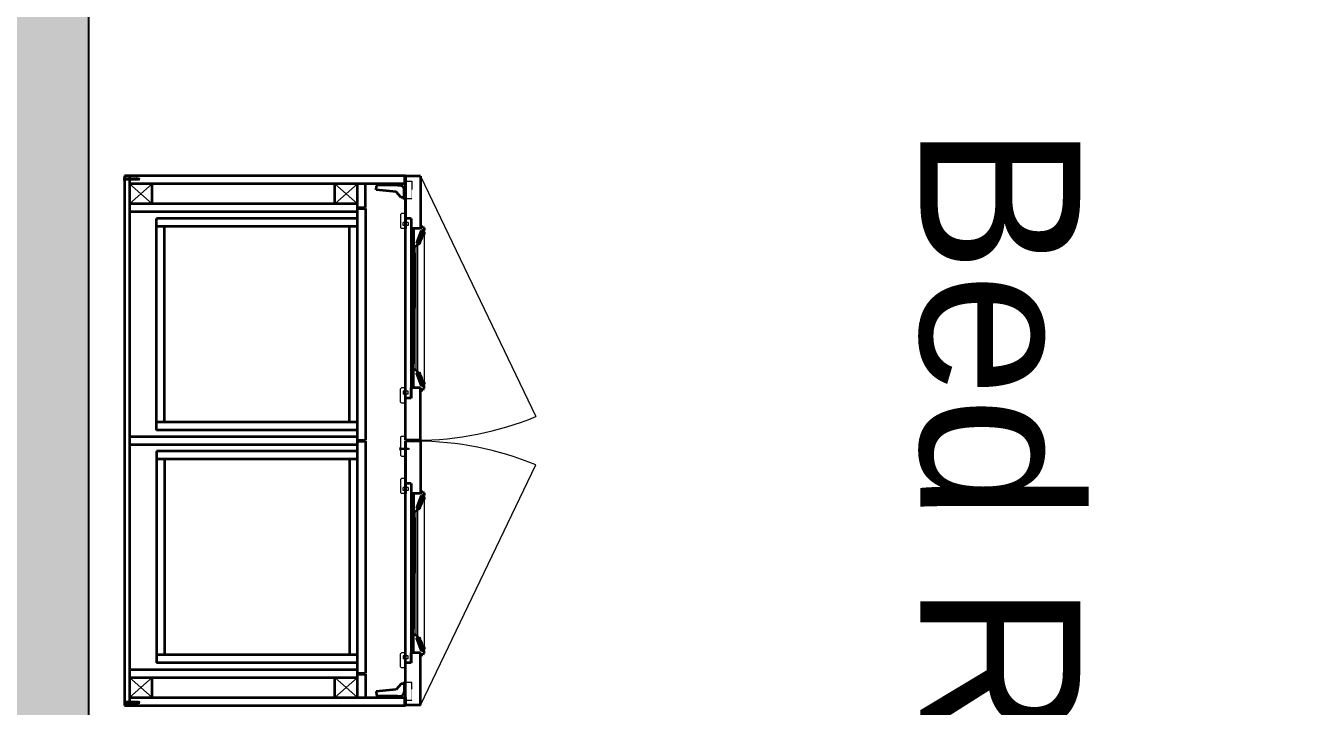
# Model space of a CAD drawing. Header units: millimetres. Extents: x 15734 to 38872, y 8066 to 23066.
# Drawn here: x 20659 to 22203, y 11298 to 12111 of the extents above; entities that cross this region are included whole.
import ezdxf

# ---------------------------------------------------------------- set-up
doc = ezdxf.new("R2010")
doc.units = ezdxf.units.MM
doc.header["$MEASUREMENT"] = 0
doc.linetypes.add('Oculta', pattern=[0.0001, 0, -0.0001])
doc.layers.get('0').update_dxf_attribs({"color": 4})
doc.layers.add('Wall', color=10, linetype='Continuous')
doc.layers.add('Wardrobe', color=4, linetype='Continuous')
doc.styles.get("Standard").update_dxf_attribs({"font": 'arial.ttf'})

msp = doc.modelspace()

# ---------------------------------------------------------------- hatches: boundary and pattern name
at = {"layer": 'Wall'}
h = msp.add_hatch(color=3, dxfattribs=at)
h.dxf.hatch_style = 1
h.paths.add_polyline_path([(24734.07, 18028.46), (24584.07, 18028.46), (24584.07, 17715.96), (22384.07, 17715.96), (22384.07, 18840.96), (22634.07, 18840.96), (22634.07, 18990.96), (22384.07, 18990.96), (22384.07, 19240.96), (22234.07, 19240.96), (22234.07, 17565.96), (24084.07, 17565.96), (24084.07, 16865.96), (24234.07, 16865.96), (24234.07, 17565.96), (24734.07, 17565.96)])
h.paths.add_polyline_path([(24734.07, 19215.96), (24584.07, 19215.96), (24584.07, 18990.96), (23634.07, 18990.96), (23634.07, 18840.96), (24584.07, 18840.96), (24584.07, 18528.46), (24734.07, 18528.46)])
h.paths.add_polyline_path([(24734.07, 19915.96), (24584.07, 19915.96), (24584.07, 19715.96), (24734.07, 19715.96)])
h.paths.add_polyline_path([(24234.07, 16365.96), (24084.07, 16365.96), (24084.07, 14915.96), (24234.07, 14915.96)])
h.paths.add_polyline_path([(24734.07, 22065.96), (23134.07, 22065.96), (23134.07, 21915.96), (24584.07, 21915.96), (24584.07, 20790.96), (23634.07, 20790.96), (23634.07, 20640.96), (24584.07, 20640.96), (24584.07, 20415.96), (24734.07, 20415.96)])
h.paths.add_polyline_path([(22384.07, 21915.96), (22634.07, 21915.96), (22634.07, 22065.96), (22009.07, 22065.96), (22009.07, 21915.96), (22234.07, 21915.96), (22234.07, 20240.96), (22384.07, 20240.96)])
h.paths.add_polyline_path([(20959.07, 22065.96), (19534.07, 22065.96), (19534.07, 21915.96), (20584.07, 21915.96), (20584.07, 18965.96), (20734.07, 18965.96), (20734.07, 21915.96), (20959.07, 21915.96)])
h.paths.add_polyline_path([(17934.07, 22065.96), (16734.07, 22065.96), (16734.07, 17565.96), (17234.07, 17565.96), (17234.07, 16715.96), (17384.07, 16715.96), (17384.07, 17565.96), (20584.07, 17565.96), (20584.07, 15365.96), (20334.07, 15365.96), (20334.07, 15215.96), (20584.07, 15215.96), (20584.07, 14965.96), (20734.07, 14965.96), (20734.07, 17965.96), (20584.07, 17965.96), (20584.07, 17715.96), (16884.07, 17715.96), (16884.07, 21915.96), (17934.07, 21915.96)])
h.paths.add_polyline_path([(19334.07, 15365.96), (17384.07, 15365.96), (17384.07, 16215.96), (17234.07, 16215.96), (17234.07, 13715.96), (16734.07, 13715.96), (16734.07, 10065.96), (17484.07, 10065.96), (17484.07, 10215.96), (16884.07, 10215.96), (16884.07, 13565.96), (17384.07, 13565.96), (17384.07, 13715.96), (17384.07, 15215.96), (19334.07, 15215.96)])
h.paths.add_polyline_path([(20734.07, 13565.96), (20984.07, 13565.96), (20984.07, 13715.96), (20734.07, 13715.96), (20734.07, 13965.96), (20584.07, 13965.96), (20584.07, 10215.96), (19984.07, 10215.96), (19984.07, 10065.96), (20584.07, 10065.96), (20584.07, 9065.96), (21734.07, 9065.96), (21734.07, 9215.96), (20734.07, 9215.96)])
h.paths.add_polyline_path([(24734.07, 13715.96), (24234.07, 13715.96), (24234.07, 14415.96), (24084.07, 14415.96), (24084.07, 13715.96), (21984.07, 13715.96), (21984.07, 13565.96), (24584.07, 13565.96), (24584.07, 9215.96), (23584.07, 9215.96), (23584.07, 9065.96), (24734.07, 9065.96)])

# ---------------------------------------------------------------- linework, layer by layer
msp.add_line((20734.07, 13565.96), (20734.07, 9215.96), dxfattribs=at)
at = {"layer": 'Wardrobe', "color": 4, "linetype": 'ByBlock', "lineweight": 35}
for p, q in [((21112.84, 11931.5), (20776.84, 11931.5)), ((21112.84, 11931.5), (20776.84, 11931.5)), ((20776.84, 11931.5), (20776.84, 11298.3)), ((20776.84, 11931.5), (20776.84, 11298.3)), ((20777.99, 11928.05), (20776.84, 11929.2)), ((20776.84, 11927.85), (20776.84, 11929.2)), ((20777.16, 11927.85), (20776.84, 11927.85)), ((20776.84, 11927.35), (20777.16, 11927.35)), ((20776.84, 11925.99), (20776.84, 11927.35)), ((20777.99, 11927.14), (20776.84, 11925.99)), ((20777.16, 11927.35), (20777.16, 11927.85)), ((20777.99, 11928.05), (20793.43, 11928.05)), ((20793.43, 11927.14), (20777.99, 11927.14)), ((20781.2, 11928.24), (20781.17, 11928.05)), ((20781.64, 11926.95), (20781.2, 11928.24)), ((20781.67, 11927.14), (20781.64, 11926.95)), ((20781.89, 11928.24), (20781.86, 11928.05)), ((20782.33, 11926.95), (20781.89, 11928.24)), ((20782.36, 11927.14), (20782.33, 11926.95)), ((20782.57, 11928.24), (20782.54, 11928.05)), ((20783.01, 11926.95), (20782.57, 11928.24)), ((20782.84, 11931.5), (20782.84, 11298.3)), ((21112.84, 11921.9), (20782.84, 11921.9)), ((20783.04, 11927.14), (20783.01, 11926.95)), ((20783.26, 11928.24), (20783.23, 11928.05)), ((20783.7, 11926.95), (20783.26, 11928.24)), ((20783.73, 11927.14), (20783.7, 11926.95)), ((20783.94, 11928.24), (20783.92, 11928.05)), ((20784.39, 11926.95), (20783.94, 11928.24)), ((20784.41, 11927.14), (20784.39, 11926.95)), ((20784.63, 11928.24), (20784.6, 11928.05)), ((20785.07, 11926.95), (20784.63, 11928.24)), ((20785.1, 11927.14), (20785.07, 11926.95)), ((20785.31, 11928.24), (20785.29, 11928.05)), ((20785.76, 11926.95), (20785.31, 11928.24)), ((20785.78, 11927.14), (20785.76, 11926.95)), ((20786, 11928.24), (20785.97, 11928.05)), ((20786.44, 11926.95), (20786, 11928.24)), ((20786.47, 11927.14), (20786.44, 11926.95)), ((20786.69, 11928.24), (20786.66, 11928.05)), ((20787.13, 11926.95), (20786.69, 11928.24)), ((20787.16, 11927.14), (20787.13, 11926.95)), ((20787.37, 11928.24), (20787.34, 11928.05)), ((20787.81, 11926.95), (20787.37, 11928.24)), ((20787.84, 11927.14), (20787.81, 11926.95)), ((20788.06, 11928.24), (20788.03, 11928.05)), ((20788.5, 11926.95), (20788.06, 11928.24)), ((20788.53, 11927.14), (20788.5, 11926.95)), ((20788.74, 11928.24), (20788.72, 11928.05)), ((20789.19, 11926.95), (20788.74, 11928.24)), ((20789.21, 11927.14), (20789.19, 11926.95)), ((20789.43, 11928.24), (20789.4, 11928.05)), ((20789.87, 11926.95), (20789.43, 11928.24)), ((20789.9, 11927.14), (20789.87, 11926.95)), ((20790.11, 11928.24), (20790.09, 11928.05)), ((20790.56, 11926.95), (20790.11, 11928.24)), ((20790.58, 11927.14), (20790.56, 11926.95)), ((20790.8, 11928.24), (20790.77, 11928.05)), ((20791.24, 11926.95), (20790.8, 11928.24)), ((20791.27, 11927.14), (20791.24, 11926.95)), ((20791.49, 11928.24), (20791.46, 11928.05)), ((20791.93, 11926.95), (20791.49, 11928.24)), ((20791.96, 11927.14), (20791.93, 11926.95)), ((20792.17, 11928.24), (20792.14, 11928.05)), ((20792.61, 11926.95), (20792.17, 11928.24)), ((20792.64, 11927.14), (20792.61, 11926.95)), ((20792.86, 11928.24), (20792.83, 11928.05)), ((20793.3, 11926.95), (20792.86, 11928.24)), ((20793.33, 11927.14), (20793.3, 11926.95)), ((20793.43, 11928.05), (20794.84, 11927.6)), ((20794.84, 11927.6), (20793.43, 11927.14)), ((20793.54, 11928.24), (20793.51, 11928.02)), ((20793.93, 11927.11), (20793.54, 11928.24)), ((20793.93, 11927.11), (20793.96, 11927.31)), ((20809.84, 11897.9), (20809.84, 11921.9)), ((21028.24, 11897.9), (21028.24, 11921.9)), ((21055.24, 11307.9), (21055.24, 11921.9)), ((21064.84, 11893.7), (21064.84, 11921.9)), ((21079.11, 11920.1), (21079.11, 11921.9)), ((21079.11, 11921.9), (21103.24, 11921.9)), ((21085.24, 11921.9), (21085.24, 11920.1)), ((21096.04, 11921.9), (21096.04, 11920.1)), ((21103.24, 11921.9), (21103.24, 11920.1)), ((21112.84, 11931.5), (21112.84, 11921.9)), ((21112.84, 11930.9), (21112.84, 11868.5)), ((21130.84, 11930.9), (21112.84, 11930.9)), ((21112.84, 11615.5), (21112.84, 11930.9)), ((21130.84, 11930.9), (21130.84, 11868.5)), ((21077.58, 11914.68), (21077.92, 11919.03)), ((21101.44, 11912.24), (21077.58, 11914.68)), ((21103.24, 11920.1), (21079.11, 11920.1)), ((21107.44, 11905.4), (21101.44, 11912.24)), ((21103.24, 11920.1), (21106.24, 11920.1)), ((21111.04, 11915.3), (21112.84, 11915.3)), ((21111.04, 11903), (21111.04, 11915.3)), ((21112.84, 11915.3), (21112.84, 11903)), ((21055.24, 11897.9), (20782.84, 11897.9)), ((21055.24, 11893.7), (21064.84, 11893.7)), ((21055.24, 11893.7), (21064.84, 11893.7)), ((21055.24, 11892.5), (21064.84, 11892.5)), ((21055.24, 11892.5), (21064.84, 11892.5)), ((21064.84, 11892.5), (21064.84, 11615.5)), ((21111.04, 11905.4), (21107.44, 11905.4)), ((21112.84, 11903), (21111.04, 11903)), ((21055.24, 11888.3), (20782.84, 11888.3)), ((21055.24, 11880.5), (20815.24, 11880.5)), ((20815.24, 11627.5), (20815.24, 11880.5)), ((21119.42, 11880.53), (21112.82, 11880.53)), ((21112.84, 11884.48), (21112.84, 11875.73)), ((21119.44, 11880.5), (21112.84, 11880.5)), ((21119.44, 11880.5), (21119.44, 11665.9)), ((21055.24, 11870.9), (20815.24, 11870.9)), ((20824.84, 11637.1), (20824.84, 11870.9)), ((21045.64, 11637.1), (21045.64, 11870.9)), ((21112.84, 11872.13), (21112.84, 11868.53)), ((21130.84, 11868.5), (21119.44, 11868.5)), ((21122.44, 11868.5), (21122.44, 11846.9)), ((21131.94, 11866.1), (21126.24, 11850.26)), ((21130.84, 11869.7), (21132.04, 11869.7)), ((21135.04, 11866.1), (21131.94, 11866.1)), ((21132.04, 11869.7), (21132.04, 11870.9)), ((21132.04, 11870.9), (21133.24, 11870.9)), ((21135.04, 11869.1), (21135.04, 11866.1)), ((21122.42, 11849.93), (21119.42, 11849.93)), ((21122.44, 11849.93), (21119.44, 11849.93)), ((21122.44, 11849.93), (21119.44, 11849.93)), ((21120.35, 11849.33), (21120.35, 11773.21)), ((21120.95, 11849.33), (21120.95, 11773.21)), ((21121.55, 11849.33), (21121.55, 11773.21)), ((21122.15, 11849.16), (21122.15, 11773.21)), ((21125.44, 11846.9), (21122.44, 11846.9)), ((21126.24, 11850.26), (21127.24, 11849.9)), ((21127.24, 11849.9), (21127.24, 11848.7)), ((21122.75, 11839.56), (21122.75, 11773.21)), ((21120.35, 11697.1), (21120.35, 11773.21)), ((21120.95, 11697.1), (21120.95, 11773.21)), ((21121.55, 11697.1), (21121.55, 11773.21)), ((21122.15, 11697.26), (21122.15, 11773.21)), ((21122.75, 11706.86), (21122.75, 11773.21)), ((21122.44, 11696.5), (21119.44, 11696.5)), ((21122.44, 11696.5), (21119.44, 11696.5)), ((21125.44, 11699.5), (21122.44, 11699.5)), ((21122.44, 11677.9), (21122.44, 11699.5)), ((21126.24, 11696.14), (21127.24, 11696.5)), ((21131.94, 11680.3), (21126.24, 11696.14)), ((21127.24, 11696.5), (21127.24, 11697.7)), ((21112.84, 11674.3), (21112.84, 11677.9)), ((21130.84, 11677.9), (21119.44, 11677.9)), ((21119.44, 11665.9), (21119.44, 11677.9)), ((21130.84, 11615.5), (21130.84, 11677.9)), ((21130.84, 11676.7), (21132.04, 11676.7)), ((21135.04, 11680.3), (21131.94, 11680.3)), ((21132.04, 11676.7), (21132.04, 11675.5)), ((21132.04, 11675.5), (21133.24, 11675.5)), ((21135.04, 11677.3), (21135.04, 11680.3)), ((21112.84, 11661.95), (21112.84, 11670.7)), ((21119.44, 11665.9), (21112.84, 11665.9)), ((21119.44, 11665.9), (21112.84, 11665.9)), ((21055.24, 11637.1), (20815.24, 11637.1)), ((21055.24, 11619.7), (20782.84, 11619.7)), ((21055.24, 11619.7), (20782.84, 11619.7)), ((21055.24, 11627.5), (20815.24, 11627.5)), ((21055.24, 11615.5), (21064.84, 11615.5)), ((21055.24, 11614.3), (21064.84, 11614.3)), ((21055.24, 11614.3), (21064.84, 11614.3)), ((21064.84, 11614.3), (21064.84, 11337.3)), ((21130.84, 11615.5), (21112.84, 11615.5)), ((21112.84, 11614.3), (21112.84, 11551.9)), ((21130.84, 11614.3), (21112.84, 11614.3)), ((21112.84, 11298.9), (21112.84, 11614.3)), ((21130.84, 11614.3), (21130.84, 11551.9)), ((21055.24, 11610.1), (20782.84, 11610.1)), ((21055.24, 11610.1), (20782.84, 11610.1)), ((20815.24, 11602.3), (20815.24, 11349.3)), ((21055.24, 11602.3), (20815.24, 11602.3)), ((21055.24, 11592.7), (20815.24, 11592.7)), ((20824.84, 11592.7), (20824.84, 11358.9)), ((21045.64, 11592.7), (21045.64, 11358.9)), ((21112.84, 11567.88), (21112.84, 11559.13)), ((21119.42, 11563.93), (21112.82, 11563.93)), ((21119.44, 11563.9), (21112.84, 11563.9)), ((21112.84, 11555.53), (21112.84, 11551.93)), ((21119.44, 11563.9), (21119.44, 11349.3)), ((21130.84, 11551.9), (21119.44, 11551.9)), ((21122.44, 11551.9), (21122.44, 11530.3)), ((21130.84, 11553.1), (21132.04, 11553.1)), ((21132.04, 11553.1), (21132.04, 11554.3)), ((21132.04, 11554.3), (21133.24, 11554.3)), ((21135.04, 11552.5), (21135.04, 11549.5)), ((21131.94, 11549.5), (21126.24, 11533.66)), ((21135.04, 11549.5), (21131.94, 11549.5)), ((21122.42, 11533.33), (21119.42, 11533.33)), ((21122.44, 11533.33), (21119.44, 11533.33)), ((21122.44, 11533.33), (21119.44, 11533.33)), ((21120.35, 11532.73), (21120.35, 11456.61)), ((21120.95, 11532.73), (21120.95, 11456.61)), ((21121.55, 11532.73), (21121.55, 11456.61)), ((21122.15, 11532.57), (21122.15, 11456.61)), ((21125.44, 11530.3), (21122.44, 11530.3)), ((21122.75, 11522.97), (21122.75, 11456.61)), ((21126.24, 11533.66), (21127.24, 11533.3)), ((21127.24, 11533.3), (21127.24, 11532.1)), ((21120.35, 11380.5), (21120.35, 11456.61)), ((21120.95, 11380.5), (21120.95, 11456.61)), ((21121.55, 11380.5), (21121.55, 11456.61)), ((21122.15, 11380.66), (21122.15, 11456.61)), ((21122.75, 11390.26), (21122.75, 11456.61)), ((21125.44, 11382.9), (21122.44, 11382.9)), ((21122.44, 11361.3), (21122.44, 11382.9)), ((21127.24, 11379.9), (21127.24, 11381.1)), ((21122.44, 11379.9), (21119.44, 11379.9)), ((21122.44, 11379.9), (21119.44, 11379.9)), ((21126.24, 11379.54), (21127.24, 11379.9)), ((21131.94, 11363.7), (21126.24, 11379.54)), ((21055.24, 11358.9), (20815.24, 11358.9)), ((21112.84, 11357.7), (21112.84, 11361.3)), ((21112.84, 11345.35), (21112.84, 11354.1)), ((21130.84, 11361.3), (21119.44, 11361.3)), ((21119.44, 11349.3), (21119.44, 11361.3)), ((21130.84, 11298.9), (21130.84, 11361.3)), ((21130.84, 11360.1), (21132.04, 11360.1)), ((21135.04, 11363.7), (21131.94, 11363.7)), ((21132.04, 11360.1), (21132.04, 11358.9)), ((21132.04, 11358.9), (21133.24, 11358.9)), ((21135.04, 11360.7), (21135.04, 11363.7)), ((20782.84, 11341.5), (21055.24, 11341.5)), ((21055.24, 11349.3), (20815.24, 11349.3)), ((21055.24, 11337.3), (21064.84, 11337.3)), ((21055.24, 11336.1), (21064.84, 11336.1)), ((21064.84, 11336.1), (21064.84, 11307.9)), ((21119.44, 11349.3), (21112.84, 11349.3)), ((21119.44, 11349.3), (21112.84, 11349.3)), ((20782.84, 11331.9), (21055.24, 11331.9)), ((20809.84, 11307.9), (20809.84, 11331.9)), ((21028.24, 11307.9), (21028.24, 11331.9)), ((21107.44, 11324.4), (21101.44, 11317.55)), ((21111.04, 11324.4), (21107.44, 11324.4)), ((21112.84, 11326.8), (21111.04, 11326.8)), ((21111.04, 11326.8), (21111.04, 11314.5)), ((21112.84, 11314.5), (21112.84, 11326.8)), ((20776.84, 11303.8), (20776.84, 11302.45)), ((20777.99, 11302.65), (20776.84, 11303.8)), ((20782.84, 11307.9), (21112.84, 11307.9)), ((21101.44, 11317.55), (21077.58, 11315.11)), ((21077.58, 11315.11), (21077.92, 11310.76)), ((21079.11, 11309.7), (21079.11, 11307.9)), ((21103.24, 11309.7), (21079.11, 11309.7)), ((21079.11, 11307.9), (21103.24, 11307.9)), ((21085.24, 11307.9), (21085.24, 11309.7)), ((21096.04, 11307.9), (21096.04, 11309.7)), ((21103.24, 11307.9), (21103.24, 11309.7)), ((21103.24, 11309.7), (21106.24, 11309.7)), ((21111.04, 11314.5), (21112.84, 11314.5)), ((21112.84, 11307.9), (21112.84, 11298.3)), ((20776.84, 11302.45), (20777.16, 11302.45)), ((20777.16, 11301.95), (20776.84, 11301.95)), ((20776.84, 11301.95), (20776.84, 11300.6)), ((20777.99, 11301.74), (20776.84, 11300.6)), ((20776.84, 11298.3), (21112.84, 11298.3)), ((20776.84, 11298.3), (21112.84, 11298.3)), ((20777.16, 11302.45), (20777.16, 11301.95)), ((20793.43, 11302.65), (20777.99, 11302.65)), ((20777.99, 11301.74), (20793.43, 11301.74)), ((20781.2, 11301.56), (20781.17, 11301.74)), ((20781.64, 11302.85), (20781.2, 11301.56)), ((20781.67, 11302.65), (20781.64, 11302.85)), ((20781.89, 11301.56), (20781.86, 11301.74)), ((20782.33, 11302.85), (20781.89, 11301.56)), ((20782.36, 11302.65), (20782.33, 11302.85)), ((20782.57, 11301.56), (20782.54, 11301.74)), ((20783.01, 11302.85), (20782.57, 11301.56)), ((20783.04, 11302.65), (20783.01, 11302.85)), ((20783.26, 11301.56), (20783.23, 11301.74)), ((20783.7, 11302.85), (20783.26, 11301.56)), ((20783.73, 11302.65), (20783.7, 11302.85)), ((20783.94, 11301.56), (20783.92, 11301.74)), ((20784.39, 11302.85), (20783.94, 11301.56)), ((20784.41, 11302.65), (20784.39, 11302.85)), ((20784.63, 11301.56), (20784.6, 11301.74)), ((20785.07, 11302.85), (20784.63, 11301.56)), ((20785.1, 11302.65), (20785.07, 11302.85)), ((20785.31, 11301.56), (20785.29, 11301.74)), ((20785.76, 11302.85), (20785.31, 11301.56)), ((20785.78, 11302.65), (20785.76, 11302.85)), ((20786, 11301.56), (20785.97, 11301.74)), ((20786.44, 11302.85), (20786, 11301.56)), ((20786.47, 11302.65), (20786.44, 11302.85)), ((20786.69, 11301.56), (20786.66, 11301.74)), ((20787.13, 11302.85), (20786.69, 11301.56)), ((20787.16, 11302.65), (20787.13, 11302.85)), ((20787.37, 11301.56), (20787.34, 11301.74)), ((20787.81, 11302.85), (20787.37, 11301.56)), ((20787.84, 11302.65), (20787.81, 11302.85)), ((20788.06, 11301.56), (20788.03, 11301.74)), ((20788.5, 11302.85), (20788.06, 11301.56)), ((20788.53, 11302.65), (20788.5, 11302.85)), ((20788.74, 11301.56), (20788.72, 11301.74)), ((20789.19, 11302.85), (20788.74, 11301.56)), ((20789.21, 11302.65), (20789.19, 11302.85)), ((20789.43, 11301.56), (20789.4, 11301.74)), ((20789.87, 11302.85), (20789.43, 11301.56)), ((20789.9, 11302.65), (20789.87, 11302.85)), ((20790.11, 11301.56), (20790.09, 11301.74)), ((20790.56, 11302.85), (20790.11, 11301.56)), ((20790.58, 11302.65), (20790.56, 11302.85)), ((20790.8, 11301.56), (20790.77, 11301.74)), ((20791.24, 11302.85), (20790.8, 11301.56)), ((20791.27, 11302.65), (20791.24, 11302.85)), ((20791.49, 11301.56), (20791.46, 11301.74)), ((20791.93, 11302.85), (20791.49, 11301.56)), ((20791.96, 11302.65), (20791.93, 11302.85)), ((20792.17, 11301.56), (20792.14, 11301.74)), ((20792.61, 11302.85), (20792.17, 11301.56)), ((20792.64, 11302.65), (20792.61, 11302.85)), ((20792.86, 11301.56), (20792.83, 11301.74)), ((20793.3, 11302.85), (20792.86, 11301.56)), ((20793.33, 11302.65), (20793.3, 11302.85)), ((20794.84, 11302.2), (20793.43, 11302.65)), ((20793.43, 11301.74), (20794.84, 11302.2)), ((20793.54, 11301.56), (20793.51, 11301.77)), ((20793.93, 11302.68), (20793.54, 11301.56)), ((20793.93, 11302.68), (20793.96, 11302.48)), ((21130.84, 11298.9), (21112.84, 11298.9))]:
    msp.add_line(p, q, dxfattribs=at)
at = {"layer": 'Wardrobe', "color": 4, "linetype": 'ByBlock', "lineweight": 18}
for p, q in [((20777.14, 11931.5), (20777.14, 11298.3)), ((20782.54, 11931.5), (20782.54, 11298.3)), ((20782.84, 11931.2), (21111.04, 11931.2)), ((20782.84, 11922.2), (21111.04, 11922.2)), ((20809.84, 11921.9), (20782.84, 11897.9)), ((20809.84, 11897.9), (20782.84, 11921.9)), ((21028.24, 11921.9), (21055.24, 11897.9)), ((21028.24, 11897.9), (21055.24, 11921.9)), ((21111.04, 11921.9), (21111.04, 11931.5)), ((21130.84, 11930.9), (21268.4, 11643.81)), ((20782.84, 11897.6), (21054.94, 11897.6)), ((21054.94, 11888.3), (21054.94, 11897.9)), ((20782.84, 11888.6), (21054.94, 11888.6)), ((21055.24, 11880.2), (20815.24, 11880.2)), ((21055.24, 11871.2), (20815.24, 11871.2)), ((20815.54, 11637.1), (20815.54, 11870.9)), ((20824.54, 11637.1), (20824.54, 11870.9)), ((21045.94, 11637.1), (21045.94, 11870.9)), ((21054.94, 11637.1), (21054.94, 11870.9)), ((21122.42, 11868.53), (21119.42, 11849.93)), ((21122.42, 11849.93), (21119.42, 11868.53)), ((21133.95, 11865.49), (21132.26, 11866.1)), ((21122.14, 11849.33), (21120.04, 11849.33)), ((21120.04, 11849.33), (21120.04, 11773.21)), ((21123.04, 11834.93), (21122.14, 11849.33)), ((21126.57, 11850.29), (21129.39, 11849.27)), ((21129.39, 11849.27), (21130.41, 11852.1)), ((21130.41, 11852.1), (21130.06, 11852.22)), ((21123.04, 11834.93), (21123.04, 11773.21)), ((21054.94, 11805.9), (21054.94, 11815.5)), ((21120.04, 11697.1), (21120.04, 11773.21)), ((21123.04, 11711.5), (21123.04, 11773.21)), ((21123.04, 11711.5), (21122.14, 11697.1)), ((21122.44, 11677.9), (21119.44, 11696.5)), ((21122.44, 11696.5), (21119.44, 11677.9)), ((21122.14, 11697.1), (21120.04, 11697.1)), ((21126.57, 11696.1), (21129.39, 11697.12)), ((21129.39, 11697.12), (21130.41, 11694.3)), ((21130.41, 11694.3), (21130.06, 11694.17)), ((21133.95, 11680.91), (21132.26, 11680.3)), ((21055.24, 11636.8), (20815.24, 11636.8)), ((21055.24, 11627.8), (20815.24, 11627.8)), ((20782.84, 11619.4), (21054.94, 11619.4)), ((21054.94, 11619.7), (21054.94, 11610.1)), ((21108.04, 11620.3), (21106.84, 11619.1)), ((21106.84, 11619.1), (21106.84, 11597.5)), ((21108.04, 11620.3), (21112.84, 11620.3)), ((20782.84, 11610.4), (21054.94, 11610.4)), ((21055.24, 11602), (20815.24, 11602)), ((21105.49, 11605.45), (21105.98, 11605.45)), ((21105.98, 11604.9), (21105.49, 11604.9)), ((21105.98, 11605.45), (21105.98, 11604.9)), ((21106.84, 11605.63), (21106.84, 11606.55)), ((21116.28, 11605.63), (21106.84, 11605.63)), ((21106.84, 11604.72), (21116.28, 11604.72)), ((21106.84, 11603.79), (21106.84, 11604.72)), ((21108.04, 11596.3), (21106.84, 11597.5)), ((21107.31, 11604.53), (21107.28, 11604.72)), ((21107.75, 11605.82), (21107.31, 11604.53)), ((21107.78, 11605.63), (21107.75, 11605.82)), ((21107.99, 11604.53), (21107.97, 11604.72)), ((21108.44, 11605.82), (21107.99, 11604.53)), ((21108.46, 11605.63), (21108.44, 11605.82)), ((21108.68, 11604.53), (21108.65, 11604.72)), ((21109.12, 11605.82), (21108.68, 11604.53)), ((21109.15, 11605.63), (21109.12, 11605.82)), ((21109.37, 11604.53), (21109.34, 11604.72)), ((21109.81, 11605.82), (21109.37, 11604.53)), ((21109.84, 11605.63), (21109.81, 11605.82)), ((21110.05, 11604.53), (21110.03, 11604.72)), ((21110.5, 11605.82), (21110.05, 11604.53)), ((21110.52, 11605.63), (21110.5, 11605.82)), ((21110.74, 11604.53), (21110.71, 11604.72)), ((21111.18, 11605.82), (21110.74, 11604.53)), ((21111.21, 11605.63), (21111.18, 11605.82)), ((21111.42, 11604.53), (21111.4, 11604.72)), ((21111.87, 11605.82), (21111.42, 11604.53)), ((21111.89, 11605.63), (21111.87, 11605.82)), ((21112.11, 11604.53), (21112.08, 11604.72)), ((21112.55, 11605.82), (21112.11, 11604.53)), ((21112.58, 11605.63), (21112.55, 11605.82)), ((21112.79, 11604.53), (21112.77, 11604.72)), ((21113.24, 11605.82), (21112.79, 11604.53)), ((21113.26, 11605.63), (21113.24, 11605.82)), ((21113.48, 11604.53), (21113.45, 11604.72)), ((21113.92, 11605.82), (21113.48, 11604.53)), ((21113.95, 11605.63), (21113.92, 11605.82)), ((21114.17, 11604.53), (21114.14, 11604.72)), ((21114.61, 11605.82), (21114.17, 11604.53)), ((21114.64, 11605.63), (21114.61, 11605.82)), ((21114.85, 11604.53), (21114.83, 11604.72)), ((21115.3, 11605.82), (21114.85, 11604.53)), ((21115.32, 11605.63), (21115.3, 11605.82)), ((21115.54, 11604.53), (21115.51, 11604.72)), ((21115.98, 11605.82), (21115.54, 11604.53)), ((21116.01, 11605.63), (21115.98, 11605.82)), ((21116.22, 11604.53), (21116.2, 11604.72)), ((21116.63, 11605.7), (21116.22, 11604.53)), ((21117.69, 11605.17), (21116.28, 11605.63)), ((21116.28, 11604.72), (21117.69, 11605.17)), ((21116.65, 11605.51), (21116.63, 11605.7)), ((21055.24, 11593), (20815.24, 11593)), ((20815.54, 11592.7), (20815.54, 11358.9)), ((20824.54, 11592.7), (20824.54, 11358.9)), ((21045.94, 11592.7), (21045.94, 11358.9)), ((21054.94, 11592.7), (21054.94, 11358.9)), ((21108.04, 11596.3), (21112.84, 11596.3)), ((21130.84, 11298.9), (21268.4, 11585.98)), ((21122.42, 11551.93), (21119.42, 11533.33)), ((21122.42, 11533.33), (21119.42, 11551.93)), ((21129.39, 11532.67), (21130.41, 11535.5)), ((21130.41, 11535.5), (21130.06, 11535.62)), ((21133.95, 11548.89), (21132.26, 11549.5)), ((21122.14, 11532.73), (21120.04, 11532.73)), ((21120.04, 11532.73), (21120.04, 11456.61)), ((21123.04, 11518.33), (21122.14, 11532.73)), ((21126.57, 11533.69), (21129.39, 11532.67)), ((21123.04, 11518.33), (21123.04, 11456.61)), ((21120.04, 11380.5), (21120.04, 11456.61)), ((21123.04, 11394.9), (21123.04, 11456.61)), ((21123.04, 11394.9), (21122.14, 11380.5)), ((21122.44, 11361.3), (21119.44, 11379.9)), ((21122.44, 11379.9), (21119.44, 11361.3)), ((21122.14, 11380.5), (21120.04, 11380.5)), ((21126.57, 11379.5), (21129.39, 11380.52)), ((21129.39, 11380.52), (21130.41, 11377.7)), ((21130.41, 11377.7), (21130.06, 11377.57)), ((21055.24, 11358.6), (20815.24, 11358.6)), ((21133.95, 11364.31), (21132.26, 11363.7)), ((20782.84, 11341.2), (21054.94, 11341.2)), ((21055.24, 11349.6), (20815.24, 11349.6)), ((21054.94, 11331.9), (21054.94, 11341.5)), ((20782.84, 11332.2), (21054.94, 11332.2)), ((20809.84, 11331.9), (20782.84, 11307.9)), ((20809.84, 11307.9), (20782.84, 11331.9)), ((21028.24, 11331.9), (21055.24, 11307.9)), ((21028.24, 11307.9), (21055.24, 11331.9)), ((20782.84, 11307.6), (21111.04, 11307.6)), ((21111.04, 11298.3), (21111.04, 11307.9)), ((20782.84, 11298.6), (21111.04, 11298.6))]:
    msp.add_line(p, q, dxfattribs=at)
at = {"layer": 'Wardrobe', "color": 4, "linetype": 'Oculta', "lineweight": 18}
for p, q in [((21112.84, 11924.9), (21120.34, 11924.9)), ((21112.84, 11915.3), (21112.84, 11924.9)), ((21120.34, 11924.9), (21120.34, 11903.9)), ((21120.34, 11903.9), (21112.84, 11903.9)), ((21120.34, 11325.9), (21112.84, 11325.9)), ((21120.34, 11304.9), (21120.34, 11325.9)), ((21112.84, 11314.5), (21112.84, 11304.9)), ((21112.84, 11304.9), (21120.34, 11304.9))]:
    msp.add_line(p, q, dxfattribs=at)
at = {"layer": 'Wardrobe', "color": 4, "linetype": 'Continuous', "lineweight": 0}
for p, q in [((21108.04, 11886.53), (21106.84, 11885.33)), ((21106.84, 11885.33), (21106.84, 11869.73)), ((21112.84, 11886.53), (21108.04, 11886.53)), ((21115.84, 11875.73), (21109.84, 11875.73)), ((21109.84, 11872.13), (21109.84, 11875.73)), ((21115.84, 11875.73), (21115.84, 11872.13)), ((21108.04, 11868.53), (21106.84, 11869.73)), ((21112.84, 11868.53), (21108.04, 11868.53)), ((21115.84, 11872.13), (21109.84, 11872.13)), ((21135.04, 11864.37), (21135.04, 11680.3)), ((21125.44, 11699.5), (21125.44, 11847.18)), ((21127.24, 11850.08), (21127.24, 11697.7)), ((21108.04, 11677.9), (21106.84, 11676.7)), ((21106.84, 11661.1), (21106.84, 11676.7)), ((21112.84, 11677.9), (21108.04, 11677.9)), ((21115.84, 11674.3), (21109.84, 11674.3)), ((21109.84, 11674.3), (21109.84, 11670.7)), ((21115.84, 11670.7), (21115.84, 11674.3)), ((21108.04, 11659.9), (21106.84, 11661.1)), ((21112.84, 11659.9), (21108.04, 11659.9)), ((21115.84, 11670.7), (21109.84, 11670.7)), ((21108.04, 11569.93), (21106.84, 11568.73)), ((21106.84, 11568.73), (21106.84, 11553.13)), ((21112.84, 11569.93), (21108.04, 11569.93)), ((21108.04, 11551.93), (21106.84, 11553.13)), ((21112.84, 11551.93), (21108.04, 11551.93)), ((21115.84, 11559.13), (21109.84, 11559.13)), ((21109.84, 11555.53), (21109.84, 11559.13)), ((21115.84, 11555.53), (21109.84, 11555.53)), ((21115.84, 11559.13), (21115.84, 11555.53)), ((21135.04, 11547.77), (21135.04, 11363.7)), ((21125.44, 11382.9), (21125.44, 11530.58)), ((21127.24, 11533.48), (21127.24, 11381.1)), ((21108.04, 11361.3), (21106.84, 11360.1)), ((21106.84, 11344.5), (21106.84, 11360.1)), ((21112.84, 11361.3), (21108.04, 11361.3)), ((21115.84, 11357.7), (21109.84, 11357.7)), ((21109.84, 11357.7), (21109.84, 11354.1)), ((21115.84, 11354.1), (21109.84, 11354.1)), ((21115.84, 11354.1), (21115.84, 11357.7)), ((21108.04, 11343.3), (21106.84, 11344.5)), ((21112.84, 11343.3), (21108.04, 11343.3))]:
    msp.add_line(p, q, dxfattribs=at)
at = {"layer": 'Wardrobe', "color": 4, "linetype": 'ByBlock', "lineweight": 50}
for p, q in [((21132.06, 11865.53), (21126.77, 11850.85)), ((21133.75, 11864.92), (21132.06, 11865.53)), ((21126.77, 11850.85), (21129.03, 11850.04)), ((21126.77, 11850.85), (21127.9, 11850.45)), ((21129.03, 11850.04), (21129.64, 11851.74)), ((21129.64, 11851.74), (21129.08, 11851.94)), ((21126.77, 11695.54), (21129.03, 11696.35)), ((21126.77, 11695.54), (21127.9, 11695.95)), ((21132.06, 11680.86), (21126.77, 11695.54)), ((21129.03, 11696.35), (21129.64, 11694.66)), ((21129.64, 11694.66), (21129.08, 11694.46)), ((21133.75, 11681.47), (21132.06, 11680.86)), ((21132.06, 11548.93), (21126.77, 11534.26)), ((21129.03, 11533.44), (21129.64, 11535.14)), ((21129.64, 11535.14), (21129.08, 11535.34)), ((21133.75, 11548.32), (21132.06, 11548.93)), ((21126.77, 11534.26), (21129.03, 11533.44)), ((21126.77, 11534.26), (21127.9, 11533.85)), ((21126.77, 11378.94), (21129.03, 11379.75)), ((21126.77, 11378.94), (21127.9, 11379.35)), ((21132.06, 11364.26), (21126.77, 11378.94)), ((21129.03, 11379.75), (21129.64, 11378.06)), ((21129.64, 11378.06), (21129.08, 11377.86)), ((21133.75, 11364.87), (21132.06, 11364.26))]:
    msp.add_line(p, q, dxfattribs=at)
at = {"layer": 'Wardrobe', "color": 4, "linetype": 'ByBlock', "lineweight": 35}
for centre, major_axis, start_param, end_param in [((21079.29, 11918.7), (-0.999, 0.999), 5.6255776, 6.8301358), ((21105.99, 11915.05), (-3.58, -3.58), 2.4058517, 3.8773336), ((21135.04, 11870.9), (-1.27, 1.27), 0.7853982, 2.3561945), ((21127.24, 11846.9), (-1.27, -1.27), 3.9269908, 5.4977871), ((21127.24, 11699.5), (-1.27, 1.27), 0.7853982, 2.3561945), ((21135.04, 11675.5), (-1.27, -1.27), 3.9269908, 5.4977871), ((21135.04, 11554.3), (-1.27, 1.27), 0.7853982, 2.3561945), ((21127.24, 11530.3), (-1.27, -1.27), 3.9269908, 5.4977871), ((21127.24, 11382.9), (-1.27, 1.27), 0.7853982, 2.3561945), ((21135.04, 11358.9), (-1.27, -1.27), 3.9269908, 5.4977871), ((21079.29, 11311.1), (-0.999, -0.999), -0.5469505, 0.6576077), ((21105.99, 11314.75), (-3.58, 3.58), 2.4058517, 3.8773336)]:
    msp.add_ellipse(centre, major_axis=major_axis, ratio=1, start_param=start_param, end_param=end_param, dxfattribs=at)
at = {"layer": 'Wardrobe', "color": 4, "linetype": 'ByBlock', "lineweight": 50}
for centre, major_axis, start_param, end_param in [((21118.54, 11860.6), (-9.65, 9.65), 3.2387819, 3.9238913), ((21132.41, 11862.94), (-1.69, -1.69), 0.6884004, 3.3326802), ((21118.54, 11685.79), (-9.65, -9.65), 2.359294, 3.0444034), ((21132.41, 11683.45), (-1.69, 1.69), 2.9505051, 5.5947849), ((21118.54, 11544), (-9.65, 9.65), 3.2387819, 3.9238913), ((21132.41, 11546.34), (-1.69, -1.69), 0.6884004, 3.3326802), ((21118.54, 11369.19), (-9.65, -9.65), 2.359294, 3.0444034), ((21132.41, 11366.85), (-1.69, 1.69), 2.9505051, 5.5947849)]:
    msp.add_ellipse(centre, major_axis=major_axis, ratio=1, start_param=start_param, end_param=end_param, dxfattribs=at)
at = {"layer": 'Wardrobe', "color": 4, "linetype": 'ByBlock', "lineweight": 18}
for centre, major_axis, start_param, end_param in [((21118.54, 11860.6), (-10.07, 10.07), 3.2979509, 3.8825628), ((21132.41, 11862.94), (-2.12, -2.12), 0.904122, 3.3326802), ((21135.04, 11870.9), (-0.849, -0.849), -0.7853982, 0.7853982), ((21127.24, 11846.9), (-0.849, 0.849), 5.4977871, 7.0685835), ((21127.24, 11699.5), (-0.849, -0.849), -0.7853982, 0.7853982), ((21118.54, 11685.79), (-10.07, -10.07), 2.4006225, 2.9852344), ((21132.41, 11683.45), (-2.12, 2.12), 2.9505051, 5.3790633), ((21135.04, 11675.5), (-0.849, 0.849), 5.4977871, 7.0685835), ((21126.04, 11987.5), (-263.04, 263.04), 2.3561945, 2.7488936), ((21126.04, 11242.3), (-263.04, -263.04), 3.5342917, 3.9269908), ((21106.84, 11605.17), (-0.978, 0.978), 5.4977871, 6.8672255), ((21106.84, 11605.17), (-0.978, -0.978), -0.5840402, 0.7853982), ((21135.04, 11554.3), (-0.849, -0.849), -0.7853982, 0.7853982), ((21118.54, 11544), (-10.07, 10.07), 3.2979509, 3.8825628), ((21132.41, 11546.34), (-2.12, -2.12), 0.904122, 3.3326802), ((21127.24, 11530.3), (-0.849, 0.849), 5.4977871, 7.0685835), ((21127.24, 11382.9), (-0.849, -0.849), -0.7853982, 0.7853982), ((21118.54, 11369.19), (-10.07, -10.07), 2.4006225, 2.9852344), ((21132.41, 11366.85), (-2.12, 2.12), 2.9505051, 5.3790633), ((21135.04, 11358.9), (-0.849, 0.849), 5.4977871, 7.0685835)]:
    msp.add_ellipse(centre, major_axis=major_axis, ratio=1, start_param=start_param, end_param=end_param, dxfattribs=at)

# ---------------------------------------------------------------- texts
at = {"color": 1}
msp.add_text('Bed Room 1', height=190.971, rotation=270, dxfattribs=at).set_placement((21727.96, 11993.39))

doc.saveas('drawing.dxf')
